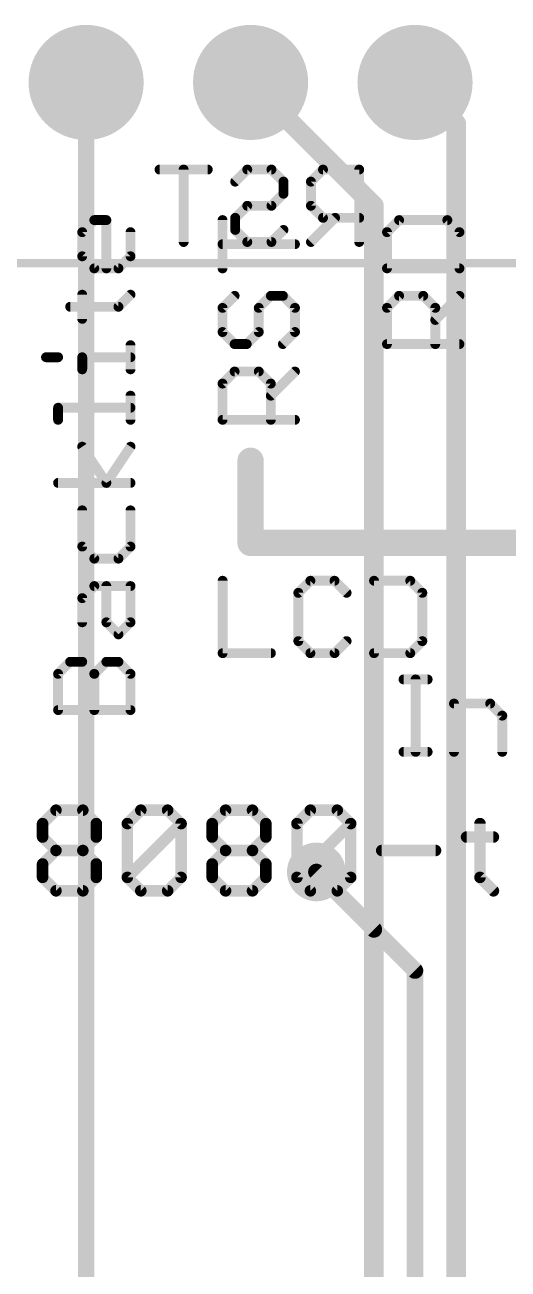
# Model space of a CAD drawing. Extents: x -37 to 43, y -51 to 71.
# Drawn here: x 5.4 to 12.87, y 31.97 to 51.18 of the extents above; entities that cross this region are included whole.
import ezdxf

# ---------------------------------------------------------------- set-up
doc = ezdxf.new("R2010")
doc.units = 0
for name, color, linetype in [('1', 12, 'CONTINUOUS'), ('16', 132, 'CONTINUOUS'), ('17', 110, 'CONTINUOUS'), ('18', 110, 'CONTINUOUS'), ('21', 40, 'CONTINUOUS'), ('22', 6, 'CONTINUOUS'), ('29', 253, 'CONTINUOUS')]:
    doc.layers.add(name, color=color, linetype=linetype)

# ---------------------------------------------------------------- blocks, each defined once
blk = doc.blocks.new('ROUNDP')
at = {"const_width": 0.5}
blk.add_lwpolyline([(0, -0.25, 1), (0, 0.25, 1), (0, -0.25)], format="xyb", dxfattribs=at)
blk = doc.blocks.new('ROUNDV')
at = {"const_width": 0.5}
blk.add_lwpolyline([(0, -0.25, 1), (0, 0.25, 1), (0, -0.25)], format="xyb", dxfattribs=at)

msp = doc.modelspace()

# ---------------------------------------------------------------- linework, layer by layer
at = {"layer": '1'}
for points, const_width in [([(8.89, 50.292), (10.795, 48.387)], 0.3048), ([(11.43, 50.292), (12.065, 49.657)], 0.3048), ([(12.065, 49.657), (12.065, 23.3172)], 0.3048), ([(10.795, 48.387), (10.795, 23.3172)], 0.3048), ([(9.906, 38.1), (10.795, 37.211)], 0.254), ([(10.795, 37.211), (10.795, 23.3172)], 0.254)]:
    msp.add_lwpolyline(points, dxfattribs=dict(at, const_width=const_width))
for points, const_width in [([(8.9439, 50.3459, 1), (8.8361, 50.2381)], 0.1524), ([(11.4839, 50.3459, 1), (11.3761, 50.2381)], 0.1524), ([(12.1412, 49.657, 1), (11.9888, 49.657)], 0.1524), ([(12.0111, 49.6031, 1), (12.1189, 49.7109)], 0.1524), ([(10.8712, 48.387, 1), (10.7188, 48.387)], 0.1524), ([(10.7411, 48.3331, 1), (10.8489, 48.4409)], 0.1524), ([(9.9509, 38.1449, 1), (9.8611, 38.0551)], 0.127), ([(10.8585, 37.211, 1), (10.7315, 37.211)], 0.127), ([(10.7501, 37.1661, 1), (10.8399, 37.2559)], 0.127)]:
    msp.add_lwpolyline(points, format="xyb", dxfattribs=dict(at, const_width=const_width))
at = {"layer": '16', "const_width": 0.254}
for points in [[(6.35, 18.415), (6.35, 50.292)], [(11.43, 36.576), (9.906, 38.1)], [(11.43, 8.89), (11.43, 36.576)]]:
    msp.add_lwpolyline(points, dxfattribs=at)
at = {"layer": '16', "const_width": 0.127}
for points in [[(6.4135, 50.292, 1), (6.2865, 50.292)], [(9.9509, 38.1449, 1), (9.8611, 38.0551)], [(11.4935, 36.576, 1), (11.3665, 36.576)], [(11.3851, 36.5311, 1), (11.4749, 36.6209)]]:
    msp.add_lwpolyline(points, format="xyb", dxfattribs=at)
at = {"layer": '21'}
for points, const_width in [([(6.2901, 47.9801), (6.4765, 48.1665)], 0.1524), ([(6.4765, 48.1665), (6.663, 48.1665)], 0.1524), ([(6.663, 48.1665), (6.663, 47.4208)], 0.1524), ([(8.4572, 47.4208), (8.4572, 48.1665)], 0.1524), ([(11.1837, 48.1665), (10.9972, 47.9801)], 0.1524), ([(11.9294, 48.1665), (11.1837, 48.1665)], 0.1524), ([(12.1158, 47.9801), (11.9294, 48.1665)], 0.1524), ([(6.2901, 47.6072), (6.2901, 47.9801)], 0.1524), ([(7.0358, 47.9801), (7.0358, 47.6072)], 0.1524), ([(10.9972, 47.9801), (10.9972, 47.4208)], 0.1524), ([(12.1158, 47.4208), (12.1158, 47.9801)], 0.1524), ([(9.5758, 47.7936), (8.4572, 47.7936)], 0.1524), ([(6.4765, 47.4208), (6.2901, 47.6072)], 0.1524), ([(7.0358, 47.6072), (6.8494, 47.4208)], 0.1524), ([(6.8494, 47.4208), (6.4765, 47.4208)], 0.1524), ([(10.9972, 47.4208), (12.1158, 47.4208)], 0.1524), ([(6.2901, 46.6412), (6.2901, 47.014)], 0.1524), ([(6.8494, 46.8276), (7.0358, 47.014)], 0.1524), ([(6.1037, 46.8276), (6.8494, 46.8276)], 0.1524), ([(8.6437, 46.9971), (8.4572, 46.8107)], 0.1524), ([(8.4572, 46.8107), (8.4572, 46.4378)], 0.1524), ([(9.0165, 46.8107), (9.203, 46.9971)], 0.1524), ([(9.0165, 46.4378), (9.0165, 46.8107)], 0.1524), ([(9.203, 46.9971), (9.3894, 46.9971)], 0.1524), ([(9.3894, 46.9971), (9.5758, 46.8107)], 0.1524), ([(9.5758, 46.8107), (9.5758, 46.4378)], 0.1524), ([(10.9972, 46.8107), (11.1837, 46.9971)], 0.1524), ([(10.9972, 46.2514), (10.9972, 46.8107)], 0.1524), ([(11.1837, 46.9971), (11.5565, 46.9971)], 0.1524), ([(11.5565, 46.9971), (11.743, 46.8107)], 0.1524), ([(11.743, 46.6243), (12.1158, 46.9971)], 0.1524), ([(11.743, 46.8107), (11.743, 46.2514)], 0.1524), ([(8.4572, 46.4378), (8.6437, 46.2514)], 0.1524), ([(8.8301, 46.2514), (9.0165, 46.4378)], 0.1524), ([(9.5758, 46.4378), (9.3894, 46.2514)], 0.1524), ([(7.0358, 45.8616), (7.0358, 46.2344)], 0.1524), ([(8.6437, 46.2514), (8.8301, 46.2514)], 0.1524), ([(12.1158, 46.2514), (10.9972, 46.2514)], 0.1524), ([(5.7308, 46.048), (5.9172, 46.048)], 0.1524), ([(6.2901, 45.8616), (6.2901, 46.048)], 0.1524), ([(6.2901, 46.048), (7.0358, 46.048)], 0.1524), ([(8.4572, 45.6413), (8.6437, 45.8277)], 0.1524), ([(8.6437, 45.8277), (9.0165, 45.8277)], 0.1524), ([(9.0165, 45.8277), (9.203, 45.6413)], 0.1524), ([(9.203, 45.4549), (9.5758, 45.8277)], 0.1524), ([(8.4572, 45.082), (8.4572, 45.6413)], 0.1524), ([(9.203, 45.6413), (9.203, 45.082)], 0.1524), ([(7.0358, 45.082), (7.0358, 45.4548)], 0.1524), ([(5.9172, 45.082), (5.9172, 45.2684)], 0.1524), ([(5.9172, 45.2684), (7.0358, 45.2684)], 0.1524), ([(9.5758, 45.082), (8.4572, 45.082)], 0.1524), ([(6.663, 44.1075), (6.2901, 44.6668)], 0.1524), ([(7.0358, 44.6668), (6.663, 44.1075)], 0.1524), ([(8.89, 44.45), (8.89, 43.18)], 0.4064), ([(7.0358, 44.1075), (5.9172, 44.1075)], 0.1524), ([(6.2901, 43.6838), (6.2901, 43.1245)], 0.1524), ([(7.0358, 43.1245), (7.0358, 43.6838)], 0.1524), ([(8.89, 43.18), (19.304, 43.18)], 0.4064), ([(6.2901, 43.1245), (6.4765, 42.9381)], 0.1524), ([(6.8494, 42.9381), (7.0358, 43.1245)], 0.1524), ([(6.4765, 42.9381), (6.8494, 42.9381)], 0.1524), ([(8.4582, 42.5968), (8.4582, 41.4782)], 0.1524), ([(9.814, 42.5968), (9.6276, 42.4103)], 0.1524), ([(10.1869, 42.5968), (9.814, 42.5968)], 0.1524), ([(10.3733, 42.4103), (10.1869, 42.5968)], 0.1524), ([(10.797, 42.5968), (10.797, 41.4782)], 0.1524), ([(11.3563, 42.5968), (10.797, 42.5968)], 0.1524), ([(11.5427, 42.4103), (11.3563, 42.5968)], 0.1524), ([(6.2901, 42.328), (6.4765, 42.5144)], 0.1524), ([(6.4765, 42.5144), (7.0358, 42.5144)], 0.1524), ([(6.663, 41.9551), (6.663, 42.5144)], 0.1524), ([(7.0358, 42.5144), (7.0358, 41.9551)], 0.1524), ([(9.6276, 42.4103), (9.6276, 41.6646)], 0.1524), ([(11.5427, 41.6646), (11.5427, 42.4103)], 0.1524), ([(6.2901, 41.9551), (6.2901, 42.328)], 0.1524), ([(6.8494, 41.7687), (6.663, 41.9551)], 0.1524), ([(7.0358, 41.9551), (6.8494, 41.7687)], 0.1524), ([(9.6276, 41.6646), (9.814, 41.4782)], 0.1524), ([(10.1869, 41.4782), (10.3733, 41.6646)], 0.1524), ([(11.3563, 41.4782), (11.5427, 41.6646)], 0.1524), ([(8.4582, 41.4782), (9.2039, 41.4782)], 0.1524), ([(9.814, 41.4782), (10.1869, 41.4782)], 0.1524), ([(10.797, 41.4782), (11.3563, 41.4782)], 0.1524), ([(5.9172, 41.1586), (6.1037, 41.345)], 0.1524), ([(6.1037, 41.345), (6.2901, 41.345)], 0.1524), ([(6.2901, 41.345), (6.4765, 41.1586)], 0.1524), ([(6.4765, 41.1586), (6.663, 41.345)], 0.1524), ([(6.663, 41.345), (6.8494, 41.345)], 0.1524), ([(6.8494, 41.345), (7.0358, 41.1586)], 0.1524), ([(5.9172, 40.5993), (5.9172, 41.1586)], 0.1524), ([(6.4765, 40.5993), (6.4765, 41.1586)], 0.1524), ([(7.0358, 41.1586), (7.0358, 40.5993)], 0.1524), ([(11.2522, 41.0728), (11.625, 41.0728)], 0.1524), ([(11.4386, 39.9542), (11.4386, 41.0728)], 0.1524), ([(12.0318, 39.9542), (12.0318, 40.6999)], 0.1524), ([(12.0318, 40.6999), (12.5911, 40.6999)], 0.1524), ([(12.5911, 40.6999), (12.7775, 40.5135)], 0.1524), ([(7.0358, 40.5993), (5.9172, 40.5993)], 0.1524), ([(12.7775, 40.5135), (12.7775, 39.9542)], 0.1524), ([(11.2522, 39.9542), (11.625, 39.9542)], 0.1524), ([(5.6771, 38.846), (5.8847, 39.0536)], 0.1778), ([(5.8847, 39.0536), (6.2999, 39.0536)], 0.1778), ([(6.2999, 39.0536), (6.5075, 38.846)], 0.1778), ([(6.9868, 38.846), (7.1944, 39.0536)], 0.1778), ([(7.1944, 39.0536), (7.6097, 39.0536)], 0.1778), ([(7.6097, 39.0536), (7.8173, 38.846)], 0.1778), ([(8.2965, 38.846), (8.5042, 39.0536)], 0.1778), ([(8.5042, 39.0536), (8.9194, 39.0536)], 0.1778), ([(8.9194, 39.0536), (9.127, 38.846)], 0.1778), ([(9.6063, 38.846), (9.8139, 39.0536)], 0.1778), ([(9.8139, 39.0536), (10.2291, 39.0536)], 0.1778), ([(10.2291, 39.0536), (10.4367, 38.846)], 0.1778), ([(5.6771, 38.6383), (5.6771, 38.846)], 0.1778), ([(6.5075, 38.846), (6.5075, 38.6383)], 0.1778), ([(6.9868, 38.0155), (6.9868, 38.846)], 0.1778), ([(6.9868, 38.0155), (7.8173, 38.846)], 0.1778), ([(7.8173, 38.846), (7.8173, 38.0155)], 0.1778), ([(8.2965, 38.6383), (8.2965, 38.846)], 0.1778), ([(9.127, 38.846), (9.127, 38.6383)], 0.1778), ([(9.6063, 38.0155), (9.6063, 38.846)], 0.1778), ([(9.6063, 38.0155), (10.4367, 38.846)], 0.1778), ([(10.4367, 38.846), (10.4367, 38.0155)], 0.1778), ([(12.4333, 38.846), (12.4333, 38.0155)], 0.1778), ([(5.8847, 38.4307), (5.6771, 38.6383)], 0.1778), ([(6.5075, 38.6383), (6.2999, 38.4307)], 0.1778), ([(8.5042, 38.4307), (8.2965, 38.6383)], 0.1778), ([(9.127, 38.6383), (8.9194, 38.4307)], 0.1778), ([(12.2257, 38.6383), (12.6409, 38.6383)], 0.1778), ([(5.6771, 38.2231), (5.8847, 38.4307)], 0.1778), ([(5.8847, 38.4307), (6.2999, 38.4307)], 0.1778), ([(6.2999, 38.4307), (6.5075, 38.2231)], 0.1778), ([(8.2965, 38.2231), (8.5042, 38.4307)], 0.1778), ([(8.5042, 38.4307), (8.9194, 38.4307)], 0.1778), ([(8.9194, 38.4307), (9.127, 38.2231)], 0.1778), ([(10.916, 38.4307), (11.7464, 38.4307)], 0.1778), ([(5.6771, 38.0155), (5.6771, 38.2231)], 0.1778), ([(6.5075, 38.2231), (6.5075, 38.0155)], 0.1778), ([(8.2965, 38.0155), (8.2965, 38.2231)], 0.1778), ([(9.127, 38.2231), (9.127, 38.0155)], 0.1778), ([(5.8847, 37.8079), (5.6771, 38.0155)], 0.1778), ([(6.5075, 38.0155), (6.2999, 37.8079)], 0.1778), ([(7.1944, 37.8079), (6.9868, 38.0155)], 0.1778), ([(7.8173, 38.0155), (7.6097, 37.8079)], 0.1778), ([(8.5042, 37.8079), (8.2965, 38.0155)], 0.1778), ([(9.127, 38.0155), (8.9194, 37.8079)], 0.1778), ([(9.8139, 37.8079), (9.6063, 38.0155)], 0.1778), ([(10.4367, 38.0155), (10.2291, 37.8079)], 0.1778), ([(12.4333, 38.0155), (12.6409, 37.8079)], 0.1778), ([(6.2999, 37.8079), (5.8847, 37.8079)], 0.1778), ([(7.6097, 37.8079), (7.1944, 37.8079)], 0.1778), ([(8.9194, 37.8079), (8.5042, 37.8079)], 0.1778), ([(10.2291, 37.8079), (9.8139, 37.8079)], 0.1778)]:
    msp.add_lwpolyline(points, dxfattribs=dict(at, const_width=const_width))
for points, const_width in [([(6.4765, 48.2046, 1), (6.4765, 48.1284)], 0.0762), ([(6.5035, 48.1395, 1), (6.4496, 48.1934)], 0.0762), ([(6.7011, 48.1665, 1), (6.6249, 48.1665)], 0.0762), ([(6.663, 48.1284, 1), (6.663, 48.2046)], 0.0762), ([(8.4953, 48.1665, 1), (8.4191, 48.1665)], 0.0762), ([(11.1837, 48.2046, 1), (11.1837, 48.1284)], 0.0762), ([(11.2106, 48.1396, 1), (11.1567, 48.1934)], 0.0762), ([(11.9563, 48.1934, 1), (11.9024, 48.1396)], 0.0762), ([(11.9294, 48.1284, 1), (11.9294, 48.2046)], 0.0762), ([(6.3282, 47.9801, 1), (6.252, 47.9801)], 0.0762), ([(6.2632, 48.007, 1), (6.317, 47.9531)], 0.0762), ([(7.0739, 47.9801, 1), (6.9977, 47.9801)], 0.0762), ([(11.0353, 47.9801, 1), (10.9591, 47.9801)], 0.0762), ([(10.9703, 48.007, 1), (11.0242, 47.9531)], 0.0762), ([(12.1539, 47.9801, 1), (12.0777, 47.9801)], 0.0762), ([(12.0889, 47.9531, 1), (12.1427, 48.007)], 0.0762), ([(8.4572, 47.8317, 1), (8.4572, 47.7555)], 0.0762), ([(9.5758, 47.7555, 1), (9.5758, 47.8317)], 0.0762), ([(6.317, 47.6342, 1), (6.2632, 47.5803)], 0.0762), ([(7.0627, 47.5803, 1), (7.0089, 47.6342)], 0.0762), ([(6.252, 47.6072, 1), (6.3282, 47.6072)], 0.0762), ([(6.4765, 47.4589, 1), (6.4765, 47.3827)], 0.0762), ([(6.4496, 47.3938, 1), (6.5035, 47.4477)], 0.0762), ([(6.8224, 47.4477, 1), (6.8763, 47.3938)], 0.0762), ([(6.8494, 47.3827, 1), (6.8494, 47.4589)], 0.0762), ([(6.9977, 47.6072, 1), (7.0739, 47.6072)], 0.0762), ([(10.9972, 47.4589, 1), (10.9972, 47.3827)], 0.0762), ([(12.1158, 47.3827, 1), (12.1158, 47.4589)], 0.0762), ([(6.6249, 47.4208, 1), (6.7011, 47.4208)], 0.0762), ([(8.4191, 47.4208, 1), (8.4953, 47.4208)], 0.0762), ([(10.9591, 47.4208, 1), (11.0353, 47.4208)], 0.0762), ([(12.0777, 47.4208, 1), (12.1539, 47.4208)], 0.0762), ([(6.3282, 47.014, 1), (6.252, 47.014)], 0.0762), ([(7.0627, 46.9871, 1), (7.0089, 47.041)], 0.0762), ([(6.1037, 46.8657, 1), (6.1037, 46.7895)], 0.0762), ([(6.8224, 46.8546, 1), (6.8763, 46.8007)], 0.0762), ([(6.8494, 46.7895, 1), (6.8494, 46.8657)], 0.0762), ([(8.4953, 46.8107, 1), (8.4191, 46.8107)], 0.0762), ([(8.6706, 46.9702, 1), (8.6167, 47.024)], 0.0762), ([(9.0546, 46.8107, 1), (8.9784, 46.8107)], 0.0762), ([(9.203, 47.0352, 1), (9.203, 46.959)], 0.0762), ([(9.2299, 46.9702, 1), (9.176, 47.024)], 0.0762), ([(9.4163, 47.024, 1), (9.3624, 46.9702)], 0.0762), ([(9.3894, 46.959, 1), (9.3894, 47.0352)], 0.0762), ([(9.6139, 46.8107, 1), (9.5377, 46.8107)], 0.0762), ([(11.0353, 46.8107, 1), (10.9591, 46.8107)], 0.0762), ([(11.1837, 47.0352, 1), (11.1837, 46.959)], 0.0762), ([(11.2106, 46.9702, 1), (11.1567, 47.024)], 0.0762), ([(11.5835, 47.024, 1), (11.5296, 46.9702)], 0.0762), ([(11.5565, 46.959, 1), (11.5565, 47.0352)], 0.0762), ([(11.7811, 46.8107, 1), (11.7049, 46.8107)], 0.0762), ([(12.1427, 46.9702, 1), (12.0889, 47.024)], 0.0762), ([(8.4303, 46.8376, 1), (8.4842, 46.7837)], 0.0762), ([(8.9896, 46.8376, 1), (9.0435, 46.7837)], 0.0762), ([(9.5489, 46.7837, 1), (9.6027, 46.8376)], 0.0762), ([(10.9703, 46.8376, 1), (11.0242, 46.7837)], 0.0762), ([(11.716, 46.7837, 1), (11.7699, 46.8376)], 0.0762), ([(6.252, 46.6412, 1), (6.3282, 46.6412)], 0.0762), ([(8.4842, 46.4648, 1), (8.4303, 46.4109)], 0.0762), ([(9.0435, 46.4109, 1), (8.9896, 46.4648)], 0.0762), ([(9.6027, 46.4109, 1), (9.5489, 46.4648)], 0.0762), ([(11.716, 46.6512, 1), (11.7699, 46.5973)], 0.0762), ([(7.0739, 46.2344, 1), (6.9977, 46.2344)], 0.0762), ([(8.4191, 46.4378, 1), (8.4953, 46.4378)], 0.0762), ([(8.6437, 46.2895, 1), (8.6437, 46.2133)], 0.0762), ([(8.6167, 46.2245, 1), (8.6706, 46.2783)], 0.0762), ([(8.8032, 46.2783, 1), (8.857, 46.2245)], 0.0762), ([(8.8301, 46.2133, 1), (8.8301, 46.2895)], 0.0762), ([(8.9784, 46.4378, 1), (9.0546, 46.4378)], 0.0762), ([(9.3624, 46.2783, 1), (9.4163, 46.2245)], 0.0762), ([(9.5377, 46.4378, 1), (9.6139, 46.4378)], 0.0762), ([(10.9972, 46.2895, 1), (10.9972, 46.2133)], 0.0762), ([(12.1158, 46.2133, 1), (12.1158, 46.2895)], 0.0762), ([(5.7308, 46.0861, 1), (5.7308, 46.0099)], 0.0762), ([(5.9172, 46.0099, 1), (5.9172, 46.0861)], 0.0762), ([(6.3282, 46.048, 1), (6.252, 46.048)], 0.0762), ([(6.2901, 46.0861, 1), (6.2901, 46.0099)], 0.0762), ([(7.0358, 46.0099, 1), (7.0358, 46.0861)], 0.0762), ([(10.9591, 46.2514, 1), (11.0353, 46.2514)], 0.0762), ([(11.7049, 46.2514, 1), (11.7811, 46.2514)], 0.0762), ([(6.252, 45.8616, 1), (6.3282, 45.8616)], 0.0762), ([(6.9977, 45.8616, 1), (7.0739, 45.8616)], 0.0762), ([(8.6437, 45.8658, 1), (8.6437, 45.7896)], 0.0762), ([(8.6706, 45.8008, 1), (8.6167, 45.8546)], 0.0762), ([(9.0435, 45.8546, 1), (8.9896, 45.8008)], 0.0762), ([(9.0165, 45.7896, 1), (9.0165, 45.8658)], 0.0762), ([(9.6027, 45.8008, 1), (9.5489, 45.8546)], 0.0762), ([(8.4953, 45.6413, 1), (8.4191, 45.6413)], 0.0762), ([(8.4303, 45.6682, 1), (8.4842, 45.6143)], 0.0762), ([(9.2411, 45.6413, 1), (9.1649, 45.6413)], 0.0762), ([(9.176, 45.6143, 1), (9.2299, 45.6682)], 0.0762), ([(7.0739, 45.4548, 1), (6.9977, 45.4548)], 0.0762), ([(9.176, 45.4818, 1), (9.2299, 45.4279)], 0.0762), ([(5.9553, 45.2684, 1), (5.8791, 45.2684)], 0.0762), ([(5.9172, 45.3065, 1), (5.9172, 45.2303)], 0.0762), ([(7.0358, 45.2303, 1), (7.0358, 45.3065)], 0.0762), ([(8.4572, 45.1201, 1), (8.4572, 45.0439)], 0.0762), ([(9.5758, 45.0439, 1), (9.5758, 45.1201)], 0.0762), ([(5.8791, 45.082, 1), (5.9553, 45.082)], 0.0762), ([(6.9977, 45.082, 1), (7.0739, 45.082)], 0.0762), ([(8.4191, 45.082, 1), (8.4953, 45.082)], 0.0762), ([(9.1649, 45.082, 1), (9.2411, 45.082)], 0.0762), ([(6.3218, 44.6879, 1), (6.2584, 44.6456)], 0.0762), ([(7.0675, 44.6456, 1), (7.0041, 44.6879)], 0.0762), ([(8.9916, 44.45, 1), (8.7884, 44.45)], 0.2032), ([(5.9172, 44.1456, 1), (5.9172, 44.0694)], 0.0762), ([(6.6312, 44.1286, 1), (6.6947, 44.0864)], 0.0762), ([(6.6312, 44.0864, 1), (6.6947, 44.1286)], 0.0762), ([(7.0358, 44.0694, 1), (7.0358, 44.1456)], 0.0762), ([(6.3282, 43.6838, 1), (6.252, 43.6838)], 0.0762), ([(7.0739, 43.6838, 1), (6.9977, 43.6838)], 0.0762), ([(8.89, 43.2816, 1), (8.89, 43.0784)], 0.2032), ([(8.7884, 43.18, 1), (8.9916, 43.18)], 0.2032), ([(6.317, 43.1515, 1), (6.2632, 43.0976)], 0.0762), ([(6.252, 43.1245, 1), (6.3282, 43.1245)], 0.0762), ([(6.9977, 43.1245, 1), (7.0739, 43.1245)], 0.0762), ([(7.0627, 43.0976, 1), (7.0089, 43.1515)], 0.0762), ([(6.4765, 42.9762, 1), (6.4765, 42.9)], 0.0762), ([(6.4496, 42.9112, 1), (6.5035, 42.965)], 0.0762), ([(6.8224, 42.965, 1), (6.8763, 42.9112)], 0.0762), ([(6.8494, 42.9, 1), (6.8494, 42.9762)], 0.0762), ([(8.4963, 42.5968, 1), (8.4201, 42.5968)], 0.0762), ([(9.814, 42.6349, 1), (9.814, 42.5587)], 0.0762), ([(9.841, 42.5698, 1), (9.7871, 42.6237)], 0.0762), ([(10.2138, 42.6237, 1), (10.1599, 42.5698)], 0.0762), ([(10.1869, 42.5587, 1), (10.1869, 42.6349)], 0.0762), ([(10.8351, 42.5968, 1), (10.7589, 42.5968)], 0.0762), ([(10.797, 42.6349, 1), (10.797, 42.5587)], 0.0762), ([(11.3832, 42.6237, 1), (11.3293, 42.5698)], 0.0762), ([(11.3563, 42.5587, 1), (11.3563, 42.6349)], 0.0762), ([(6.4765, 42.5525, 1), (6.4765, 42.4763)], 0.0762), ([(6.5035, 42.4875, 1), (6.4496, 42.5413)], 0.0762), ([(6.7011, 42.5144, 1), (6.6249, 42.5144)], 0.0762), ([(7.0739, 42.5144, 1), (6.9977, 42.5144)], 0.0762), ([(7.0358, 42.4763, 1), (7.0358, 42.5525)], 0.0762), ([(9.6657, 42.4103, 1), (9.5895, 42.4103)], 0.0762), ([(9.6007, 42.4373, 1), (9.6545, 42.3834)], 0.0762), ([(10.3464, 42.3834, 1), (10.4002, 42.4373)], 0.0762), ([(11.5808, 42.4103, 1), (11.5046, 42.4103)], 0.0762), ([(11.5158, 42.3834, 1), (11.5696, 42.4373)], 0.0762), ([(6.3282, 42.328, 1), (6.252, 42.328)], 0.0762), ([(6.2632, 42.3549, 1), (6.317, 42.301)], 0.0762), ([(6.252, 41.9551, 1), (6.3282, 41.9551)], 0.0762), ([(6.6899, 41.9821, 1), (6.636, 41.9282)], 0.0762), ([(6.6249, 41.9551, 1), (6.7011, 41.9551)], 0.0762), ([(6.9977, 41.9551, 1), (7.0739, 41.9551)], 0.0762), ([(7.0627, 41.9282, 1), (7.0089, 41.9821)], 0.0762), ([(6.8224, 41.7956, 1), (6.8763, 41.7418)], 0.0762), ([(6.8224, 41.7418, 1), (6.8763, 41.7956)], 0.0762), ([(9.6545, 41.6916, 1), (9.6007, 41.6377)], 0.0762), ([(9.5895, 41.6646, 1), (9.6657, 41.6646)], 0.0762), ([(10.4002, 41.6377, 1), (10.3464, 41.6916)], 0.0762), ([(11.5046, 41.6646, 1), (11.5808, 41.6646)], 0.0762), ([(11.5696, 41.6377, 1), (11.5158, 41.6916)], 0.0762), ([(8.4582, 41.5163, 1), (8.4582, 41.4401)], 0.0762), ([(8.4201, 41.4782, 1), (8.4963, 41.4782)], 0.0762), ([(9.2039, 41.4401, 1), (9.2039, 41.5163)], 0.0762), ([(9.814, 41.5163, 1), (9.814, 41.4401)], 0.0762), ([(9.7871, 41.4513, 1), (9.841, 41.5051)], 0.0762), ([(10.1599, 41.5051, 1), (10.2138, 41.4513)], 0.0762), ([(10.1869, 41.4401, 1), (10.1869, 41.5163)], 0.0762), ([(10.797, 41.5163, 1), (10.797, 41.4401)], 0.0762), ([(10.7589, 41.4782, 1), (10.8351, 41.4782)], 0.0762), ([(11.3293, 41.5051, 1), (11.3832, 41.4513)], 0.0762), ([(11.3563, 41.4401, 1), (11.3563, 41.5163)], 0.0762), ([(6.1037, 41.3831, 1), (6.1037, 41.3069)], 0.0762), ([(6.1306, 41.3181, 1), (6.0767, 41.3719)], 0.0762), ([(6.317, 41.372, 1), (6.2632, 41.3181)], 0.0762), ([(6.2901, 41.3069, 1), (6.2901, 41.3831)], 0.0762), ([(6.663, 41.3831, 1), (6.663, 41.3069)], 0.0762), ([(6.6899, 41.3181, 1), (6.636, 41.3719)], 0.0762), ([(6.8763, 41.3719, 1), (6.8224, 41.3181)], 0.0762), ([(6.8494, 41.3069, 1), (6.8494, 41.3831)], 0.0762), ([(5.9553, 41.1586, 1), (5.8791, 41.1586)], 0.0762), ([(5.8903, 41.1855, 1), (5.9442, 41.1316)], 0.0762), ([(6.5146, 41.1586, 1), (6.4384, 41.1586)], 0.0762), ([(6.4496, 41.1855, 1), (6.5035, 41.1316)], 0.0762), ([(6.4496, 41.1316, 1), (6.5035, 41.1855)], 0.0762), ([(7.0739, 41.1586, 1), (6.9977, 41.1586)], 0.0762), ([(7.0089, 41.1316, 1), (7.0627, 41.1855)], 0.0762), ([(11.2522, 41.1109, 1), (11.2522, 41.0347)], 0.0762), ([(11.4767, 41.0728, 1), (11.4005, 41.0728)], 0.0762), ([(11.625, 41.0347, 1), (11.625, 41.1109)], 0.0762), ([(12.0699, 40.6999, 1), (11.9937, 40.6999)], 0.0762), ([(12.0318, 40.738, 1), (12.0318, 40.6618)], 0.0762), ([(12.618, 40.7268, 1), (12.5641, 40.673)], 0.0762), ([(12.5911, 40.6618, 1), (12.5911, 40.738)], 0.0762), ([(5.9172, 40.6374, 1), (5.9172, 40.5612)], 0.0762), ([(5.8791, 40.5993, 1), (5.9553, 40.5993)], 0.0762), ([(6.4384, 40.5993, 1), (6.5146, 40.5993)], 0.0762), ([(6.9977, 40.5993, 1), (7.0739, 40.5993)], 0.0762), ([(7.0358, 40.5612, 1), (7.0358, 40.6374)], 0.0762), ([(12.8156, 40.5135, 1), (12.7394, 40.5135)], 0.0762), ([(12.7506, 40.4865, 1), (12.8044, 40.5404)], 0.0762), ([(11.2522, 39.9923, 1), (11.2522, 39.9161)], 0.0762), ([(11.4005, 39.9542, 1), (11.4767, 39.9542)], 0.0762), ([(11.625, 39.9161, 1), (11.625, 39.9923)], 0.0762), ([(11.9937, 39.9542, 1), (12.0699, 39.9542)], 0.0762), ([(12.7394, 39.9542, 1), (12.8156, 39.9542)], 0.0762), ([(5.8847, 39.098, 1), (5.8847, 39.0091)], 0.0889), ([(5.9161, 39.0221, 1), (5.8533, 39.085)], 0.0889), ([(6.3314, 39.085, 1), (6.2685, 39.0221)], 0.0889), ([(6.2999, 39.0091, 1), (6.2999, 39.098)], 0.0889), ([(7.1944, 39.098, 1), (7.1944, 39.0091)], 0.0889), ([(7.2259, 39.0221, 1), (7.163, 39.085)], 0.0889), ([(7.6411, 39.085, 1), (7.5782, 39.0221)], 0.0889), ([(7.6097, 39.0091, 1), (7.6097, 39.098)], 0.0889), ([(8.5042, 39.098, 1), (8.5042, 39.0091)], 0.0889), ([(8.5356, 39.0221, 1), (8.4727, 39.085)], 0.0889), ([(8.9508, 39.085, 1), (8.888, 39.0221)], 0.0889), ([(8.9194, 39.0091, 1), (8.9194, 39.098)], 0.0889), ([(9.8139, 39.098, 1), (9.8139, 39.0091)], 0.0889), ([(9.8453, 39.0221, 1), (9.7825, 39.085)], 0.0889), ([(10.2605, 39.085, 1), (10.1977, 39.0221)], 0.0889), ([(10.2291, 39.0091, 1), (10.2291, 39.098)], 0.0889), ([(5.7216, 38.846, 1), (5.6326, 38.846)], 0.0889), ([(5.6457, 38.8774, 1), (5.7085, 38.8145)], 0.0889), ([(6.552, 38.846, 1), (6.4631, 38.846)], 0.0889), ([(6.4761, 38.8145, 1), (6.539, 38.8774)], 0.0889), ([(6.9554, 38.8774, 1), (7.0183, 38.8145)], 0.0889), ([(7.0313, 38.846, 1), (6.9424, 38.846)], 0.0889), ([(7.8617, 38.846, 1), (7.7728, 38.846)], 0.0889), ([(7.8487, 38.8145, 1), (7.7858, 38.8774)], 0.0889), ([(7.7858, 38.8145, 1), (7.8487, 38.8774)], 0.0889), ([(8.2651, 38.8774, 1), (8.328, 38.8145)], 0.0889), ([(8.341, 38.846, 1), (8.2521, 38.846)], 0.0889), ([(9.1714, 38.846, 1), (9.0825, 38.846)], 0.0889), ([(9.0956, 38.8145, 1), (9.1584, 38.8774)], 0.0889), ([(9.6507, 38.846, 1), (9.5618, 38.846)], 0.0889), ([(9.5748, 38.8774, 1), (9.6377, 38.8145)], 0.0889), ([(10.4812, 38.846, 1), (10.3923, 38.846)], 0.0889), ([(10.4681, 38.8145, 1), (10.4053, 38.8774)], 0.0889), ([(10.4053, 38.8145, 1), (10.4681, 38.8774)], 0.0889), ([(12.4778, 38.846, 1), (12.3889, 38.846)], 0.0889), ([(5.6326, 38.6383, 1), (5.7216, 38.6383)], 0.0889), ([(5.7085, 38.6698, 1), (5.6457, 38.6069)], 0.0889), ([(6.4631, 38.6383, 1), (6.552, 38.6383)], 0.0889), ([(6.539, 38.6069, 1), (6.4761, 38.6698)], 0.0889), ([(8.328, 38.6698, 1), (8.2651, 38.6069)], 0.0889), ([(8.2521, 38.6383, 1), (8.341, 38.6383)], 0.0889), ([(9.0825, 38.6383, 1), (9.1714, 38.6383)], 0.0889), ([(9.1584, 38.6069, 1), (9.0956, 38.6698)], 0.0889), ([(12.2257, 38.6828, 1), (12.2257, 38.5939)], 0.0889), ([(12.6409, 38.5939, 1), (12.6409, 38.6828)], 0.0889), ([(5.8847, 38.4752, 1), (5.8847, 38.3863)], 0.0889), ([(5.9161, 38.3993, 1), (5.8533, 38.4622)], 0.0889), ([(5.8533, 38.3993, 1), (5.9161, 38.4622)], 0.0889), ([(6.3314, 38.4622, 1), (6.2685, 38.3993)], 0.0889), ([(6.2685, 38.4622, 1), (6.3314, 38.3993)], 0.0889), ([(6.2999, 38.3863, 1), (6.2999, 38.4752)], 0.0889), ([(8.5042, 38.4752, 1), (8.5042, 38.3863)], 0.0889), ([(8.5356, 38.3993, 1), (8.4727, 38.4622)], 0.0889), ([(8.4727, 38.3993, 1), (8.5356, 38.4622)], 0.0889), ([(8.9508, 38.4622, 1), (8.888, 38.3993)], 0.0889), ([(8.888, 38.4622, 1), (8.9508, 38.3993)], 0.0889), ([(8.9194, 38.3863, 1), (8.9194, 38.4752)], 0.0889), ([(10.916, 38.4752, 1), (10.916, 38.3863)], 0.0889), ([(11.7464, 38.3863, 1), (11.7464, 38.4752)], 0.0889), ([(5.7216, 38.2231, 1), (5.6326, 38.2231)], 0.0889), ([(5.6457, 38.2545, 1), (5.7085, 38.1917)], 0.0889), ([(6.552, 38.2231, 1), (6.4631, 38.2231)], 0.0889), ([(6.4761, 38.1917, 1), (6.539, 38.2545)], 0.0889), ([(8.341, 38.2231, 1), (8.2521, 38.2231)], 0.0889), ([(8.2651, 38.2545, 1), (8.328, 38.1917)], 0.0889), ([(9.1714, 38.2231, 1), (9.0825, 38.2231)], 0.0889), ([(9.0956, 38.1917, 1), (9.1584, 38.2545)], 0.0889), ([(5.6326, 38.0155, 1), (5.7216, 38.0155)], 0.0889), ([(5.7085, 38.0469, 1), (5.6457, 37.9841)], 0.0889), ([(6.4631, 38.0155, 1), (6.552, 38.0155)], 0.0889), ([(6.539, 37.9841, 1), (6.4761, 38.0469)], 0.0889), ([(7.0183, 38.0469, 1), (6.9554, 37.9841)], 0.0889), ([(6.9554, 38.0469, 1), (7.0183, 37.9841)], 0.0889), ([(6.9424, 38.0155, 1), (7.0313, 38.0155)], 0.0889), ([(7.7728, 38.0155, 1), (7.8617, 38.0155)], 0.0889), ([(7.8487, 37.9841, 1), (7.7858, 38.0469)], 0.0889), ([(8.328, 38.0469, 1), (8.2651, 37.9841)], 0.0889), ([(8.2521, 38.0155, 1), (8.341, 38.0155)], 0.0889), ([(9.0825, 38.0155, 1), (9.1714, 38.0155)], 0.0889), ([(9.1584, 37.9841, 1), (9.0956, 38.0469)], 0.0889), ([(9.5618, 38.0155, 1), (9.6507, 38.0155)], 0.0889), ([(9.6377, 38.0469, 1), (9.5748, 37.9841)], 0.0889), ([(9.5748, 38.0469, 1), (9.6377, 37.9841)], 0.0889), ([(10.3923, 38.0155, 1), (10.4812, 38.0155)], 0.0889), ([(10.4681, 37.9841, 1), (10.4053, 38.0469)], 0.0889), ([(12.4648, 38.0469, 1), (12.4019, 37.9841)], 0.0889), ([(12.3889, 38.0155, 1), (12.4778, 38.0155)], 0.0889), ([(5.8847, 37.8524, 1), (5.8847, 37.7635)], 0.0889), ([(5.8533, 37.7765, 1), (5.9161, 37.8393)], 0.0889), ([(6.2685, 37.8393, 1), (6.3314, 37.7765)], 0.0889), ([(6.2999, 37.7635, 1), (6.2999, 37.8524)], 0.0889), ([(7.1944, 37.8524, 1), (7.1944, 37.7635)], 0.0889), ([(7.163, 37.7765, 1), (7.2259, 37.8393)], 0.0889), ([(7.5782, 37.8393, 1), (7.6411, 37.7765)], 0.0889), ([(7.6097, 37.7635, 1), (7.6097, 37.8524)], 0.0889), ([(8.5042, 37.8524, 1), (8.5042, 37.7635)], 0.0889), ([(8.4727, 37.7765, 1), (8.5356, 37.8393)], 0.0889), ([(8.888, 37.8393, 1), (8.9508, 37.7765)], 0.0889), ([(8.9194, 37.7635, 1), (8.9194, 37.8524)], 0.0889), ([(9.8139, 37.8524, 1), (9.8139, 37.7635)], 0.0889), ([(9.7825, 37.7765, 1), (9.8453, 37.8393)], 0.0889), ([(10.1977, 37.8393, 1), (10.2605, 37.7765)], 0.0889), ([(10.2291, 37.7635, 1), (10.2291, 37.8524)], 0.0889), ([(12.6095, 37.7765, 1), (12.6724, 37.8393)], 0.0889)]:
    msp.add_lwpolyline(points, format="xyb", dxfattribs=dict(at, const_width=const_width))
at = {"layer": '22'}
for points, const_width in [([(8.2291, 48.9468), (7.4834, 48.9468)], 0.1524), ([(7.8563, 47.8282), (7.8563, 48.9468)], 0.1524), ([(8.6528, 48.7603), (8.8392, 48.9468)], 0.1524), ([(8.8392, 48.9468), (9.2121, 48.9468)], 0.1524), ([(9.2121, 48.9468), (9.3985, 48.7603)], 0.1524), ([(10.0086, 48.9468), (9.8222, 48.7603)], 0.1524), ([(10.5679, 48.9468), (10.0086, 48.9468)], 0.1524), ([(10.5679, 47.8282), (10.5679, 48.9468)], 0.1524), ([(9.3985, 48.7603), (9.3985, 48.5739)], 0.1524), ([(9.8222, 48.7603), (9.8222, 48.3875)], 0.1524), ([(9.3985, 48.5739), (9.2121, 48.3875)], 0.1524), ([(8.8392, 48.3875), (8.6528, 48.2011)], 0.1524), ([(9.2121, 48.3875), (8.8392, 48.3875)], 0.1524), ([(9.8222, 48.3875), (10.0086, 48.2011)], 0.1524), ([(8.6528, 48.2011), (8.6528, 48.0146)], 0.1524), ([(10.195, 48.2011), (9.8222, 47.8282)], 0.1524), ([(10.0086, 48.2011), (10.5679, 48.2011)], 0.1524), ([(8.6528, 48.0146), (8.8392, 47.8282)], 0.1524), ([(9.2121, 47.8282), (9.3985, 48.0146)], 0.1524), ([(8.8392, 47.8282), (9.2121, 47.8282)], 0.1524), ([(27.3, 47.5), (-27.3, 47.5)], 0.127)]:
    msp.add_lwpolyline(points, dxfattribs=dict(at, const_width=const_width))
at = {"layer": '22', "const_width": 0.0762}
for points in [[(7.4834, 48.9849, 1), (7.4834, 48.9087)], [(7.8944, 48.9468, 1), (7.8182, 48.9468)], [(8.2291, 48.9087, 1), (8.2291, 48.9849)], [(8.8392, 48.9849, 1), (8.8392, 48.9087)], [(8.8662, 48.9198, 1), (8.8123, 48.9737)], [(9.239, 48.9737, 1), (9.1851, 48.9198)], [(9.2121, 48.9087, 1), (9.2121, 48.9849)], [(10.0086, 48.9849, 1), (10.0086, 48.9087)], [(10.0356, 48.9198, 1), (9.9817, 48.9737)], [(10.606, 48.9468, 1), (10.5298, 48.9468)], [(10.5679, 48.9087, 1), (10.5679, 48.9849)], [(8.6259, 48.7873, 1), (8.6797, 48.7334)], [(9.4366, 48.7603, 1), (9.3604, 48.7603)], [(9.3716, 48.7334, 1), (9.4254, 48.7873)], [(9.8603, 48.7603, 1), (9.7841, 48.7603)], [(9.7953, 48.7873, 1), (9.8491, 48.7334)], [(9.4254, 48.547, 1), (9.3716, 48.6008)], [(8.8392, 48.4256, 1), (8.8392, 48.3494)], [(8.8662, 48.3605, 1), (8.8123, 48.4144)], [(9.1851, 48.4144, 1), (9.239, 48.3605)], [(9.2121, 48.3494, 1), (9.2121, 48.4256)], [(9.3604, 48.5739, 1), (9.4366, 48.5739)], [(9.8491, 48.4144, 1), (9.7953, 48.3605)], [(9.7841, 48.3875, 1), (9.8603, 48.3875)], [(8.6909, 48.2011, 1), (8.6147, 48.2011)], [(8.6259, 48.228, 1), (8.6797, 48.1741)], [(10.0086, 48.2392, 1), (10.0086, 48.163)], [(9.9817, 48.1741, 1), (10.0356, 48.228)], [(10.222, 48.1741, 1), (10.1681, 48.228)], [(10.5679, 48.163, 1), (10.5679, 48.2392)], [(8.6797, 48.0416, 1), (8.6259, 47.9877)], [(8.6147, 48.0146, 1), (8.6909, 48.0146)], [(9.4254, 47.9877, 1), (9.3716, 48.0416)], [(7.8182, 47.8282, 1), (7.8944, 47.8282)], [(8.8392, 47.8663, 1), (8.8392, 47.7901)], [(8.8123, 47.8013, 1), (8.8662, 47.8551)], [(9.1851, 47.8551, 1), (9.239, 47.8013)], [(9.2121, 47.7901, 1), (9.2121, 47.8663)], [(9.7953, 47.8551, 1), (9.8491, 47.8013)], [(10.5298, 47.8282, 1), (10.606, 47.8282)]]:
    msp.add_lwpolyline(points, format="xyb", dxfattribs=at)

# ---------------------------------------------------------------- block references
at = {"layer": '17', "xscale": 1.6764, "yscale": 1.6764, "rotation": 270}
for p in [(6.35, 50.292), (6.35, 50.292), (8.89, 50.292), (8.89, 50.292), (11.43, 50.292), (11.43, 50.292)]:
    msp.add_blockref('ROUNDP', p, dxfattribs=at)
at = {"layer": '18', "xscale": 0.9064, "yscale": 0.9064}
msp.add_blockref('ROUNDV', (9.906, 38.1), dxfattribs=at)
msp.add_blockref('ROUNDV', (9.906, 38.1), dxfattribs=at)
at = {"layer": '29', "xscale": 1.778, "yscale": 1.778, "rotation": 270}
for p in [(6.35, 50.292), (8.89, 50.292), (11.43, 50.292)]:
    msp.add_blockref('ROUNDP', p, dxfattribs=at)

doc.saveas('drawing.dxf')
